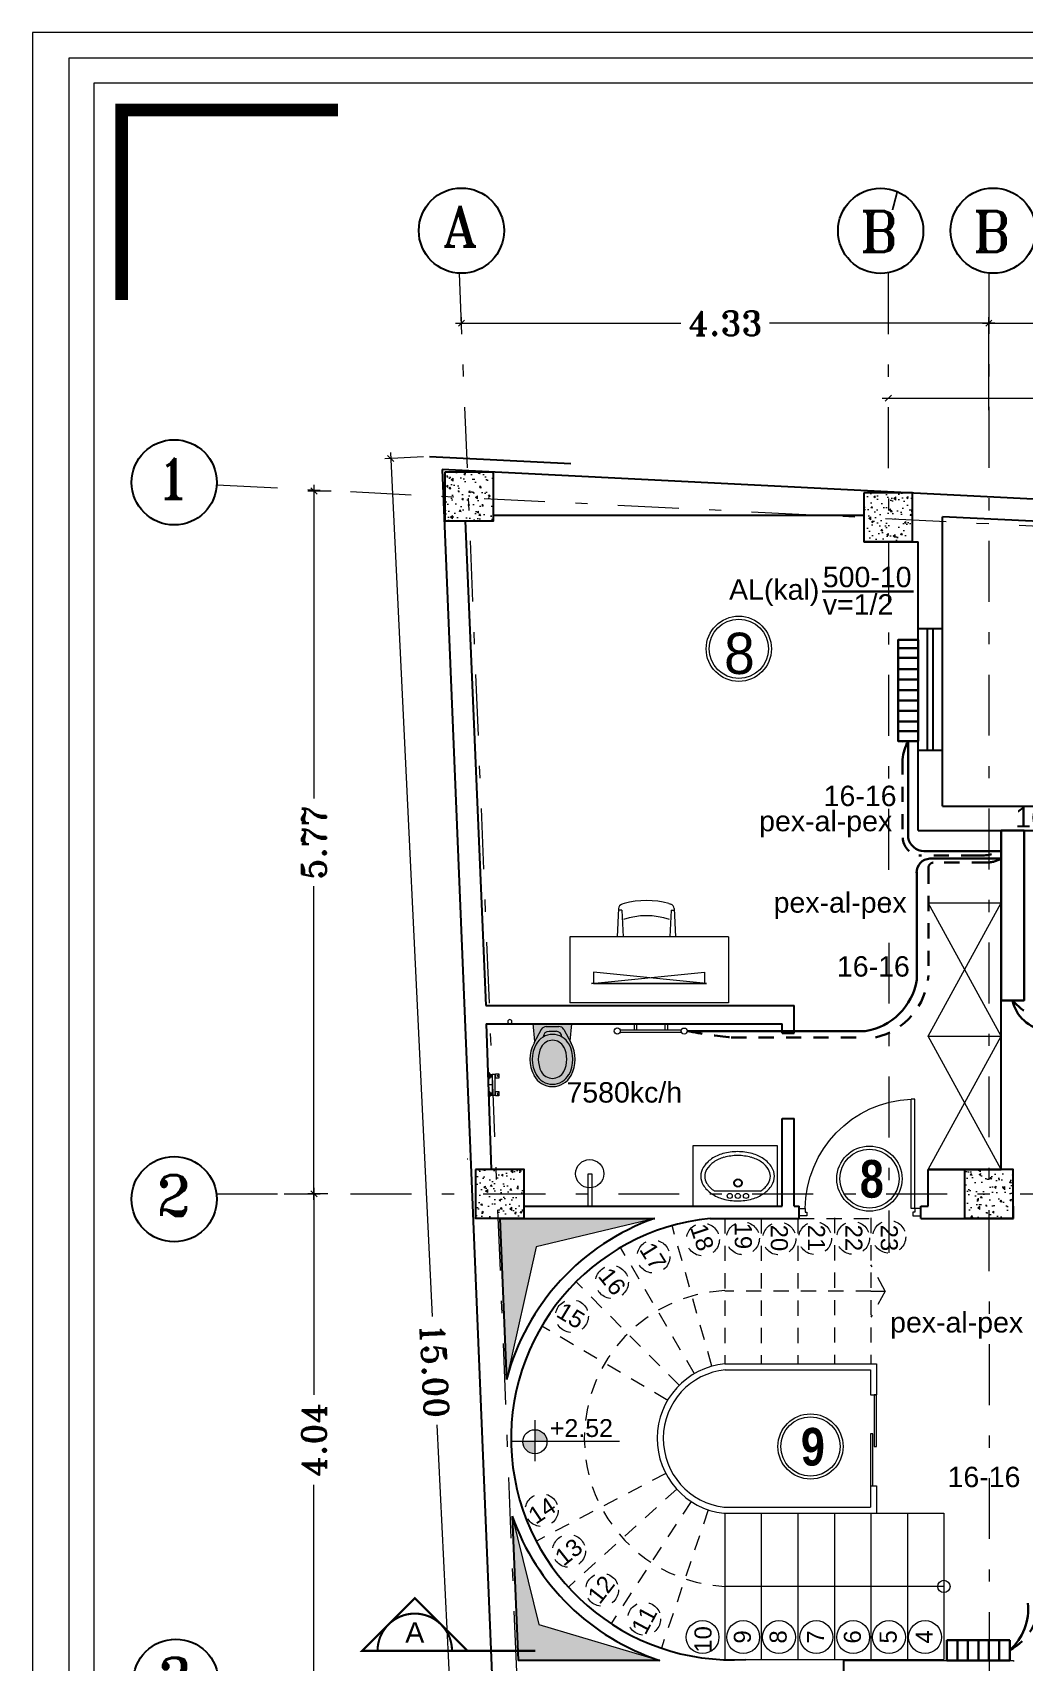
# Model space of a CAD drawing. Header units: inches. Extents: x 0 to 535, y -174 to 989.
# Drawn here: x 378.7 to 386.84, y -81.81 to -68.43 of the extents above; entities that cross this region are included whole.
import ezdxf
from ezdxf.enums import TextEntityAlignment as Align

# ---------------------------------------------------------------- set-up
doc = ezdxf.new("R2010")
doc.units = ezdxf.units.IN
doc.header["$MEASUREMENT"] = 0
doc.linetypes.add('DASHDOT', pattern=[1, 0.5, -0.25, 0, -0.25])
doc.linetypes.add('HIDDEN2', pattern=[0.1875, 0.125, -0.0625])
for name, color, linetype, lineweight in [('1', 1, 'Continuous', 9), ('ax', 8, 'Continuous', 5), ('beton sabok', 9, 'Continuous', 5), ('dimension', 21, 'Continuous', 9), ('door', 1, 'Continuous', 5), ('FER', 20, 'Continuous', 9), ('font', 253, 'Continuous', 9), ('FUR', 252, 'Continuous', 5), ('Furniture', 175, 'Continuous', 5), ('HEATING', 1, 'Continuous', 30), ('kadr02$0$AEOCLG', 4, 'Continuous', 9), ('LAYER2', 253, 'Continuous', 5), ('w.c', 7, 'Continuous', 5), ('wall', 51, 'Continuous', 25), ('window', 152, 'Continuous', 5)]:
    doc.layers.add(name, color=color, linetype=linetype, lineweight=lineweight)
doc.layers.add('nazok kari', color=43, linetype='Continuous')
doc.layers.add('Section', color=3, linetype='Continuous')
doc.styles.add('amir text b', font='swisscbo.ttf')
doc.styles.add('arial', font='arial.ttf')
doc.styles.add('FAR-3', font='naskhn.shx', dxfattribs={"height": 0.35})
doc.styles.add('ROMANT', font='romant')
doc.styles.get("Standard").update_dxf_attribs({"font": 'arial.ttf'})
doc.dimstyles.new('STANDARD$0', dxfattribs={"dimtxt": 0.2, "dimasz": 0.05, "dimexe": 0.05, "dimexo": 0.05, "dimgap": 0.05, "dimtad": 0, "dimzin": 0, "dimdsep": 46, "dimtxsty": 'ROMANT', "dimblk": 'OBLIQUE', "dimcen": 0, "dimdle": 0.05, "dimclrd": 256, "dimclre": 256, "dimclrt": 256, "dimadec": 0, "dimazin": 0, "dimtfac": 1, "dimtix": 1, "dimtofl": 0, "dimtmove": 1, "dimatfit": 3, "dimldrblk": 'OBLIQUE', "dimfxl": 1, "dimtolj": 1, "dimtzin": 0, "dimlwd": -1, "dimlwe": -1, "dimarcsym": 1})

# ---------------------------------------------------------------- blocks, each defined once
blk = doc.blocks.new('wqw')
at = {"layer": 'Furniture'}
for p, q in [((158.397, 123.663), (158.387, 123.431)), ((158.423, 123.651), (158.399, 123.651)), ((158.424, 123.65), (158.434, 123.431)), ((158.442, 123.704), (158.425, 123.699)), ((158.81, 123.704), (158.826, 123.699)), ((158.828, 123.65), (158.818, 123.431)), ((158.829, 123.651), (158.856, 123.651)), ((158.855, 123.663), (158.865, 123.431)), ((157.997, 123.431), (157.997, 122.889)), ((159.299, 123.431), (157.997, 123.431)), ((159.299, 123.431), (159.299, 122.889)), ((159.299, 122.889), (157.997, 122.889))]:
    blk.add_line(p, q, dxfattribs=at)
for points in [[(159.104, 123.141), (159.104, 123.046), (158.176, 123.046), (158.176, 123.046)], [(158.192, 123.141), (158.192, 123.046), (159.12, 123.046), (159.12, 123.046)]]:
    blk.add_lwpolyline(points, close=True, dxfattribs=at)
for centre, radius, start, end in [((158.437, 123.661), 0.0398, 106.4199, 177.4596), ((158.423, 123.65), 0.000994, 2.5404, 90), ((158.626, 123.041), 0.688, 74.4748, 105.5252), ((158.815, 123.661), 0.0398, 2.5404, 73.5801), ((158.829, 123.65), 0.000994, 90, 177.4596), ((158.626, 123.006), 0.598, 71.5812, 108.4188)]:
    blk.add_arc(centre, radius, start, end, dxfattribs=at)
blk = doc.blocks.new('wc01')
at = {"layer": 'w.c'}
for p, q in [((-1.038, -0.5), (-1.038, 0)), ((-1.038, 0), (-0.347, 0)), ((-0.347, 0), (-0.347, -0.5)), ((-0.523, -0.126), (-0.9, -0.126)), ((-0.347, -0.5), (-1.038, -0.5))]:
    blk.add_line(p, q, dxfattribs=at)
for centre, radius in [((-0.781, -0.085), 0.0209), ((-0.714, -0.085), 0.0209), ((-0.647, -0.085), 0.0209), ((-0.715, -0.192), 0.0338), ((-0.715, -0.192), 0.0285)]:
    blk.add_circle(centre, radius, dxfattribs=at)
for centre, radius, start, end in [((-0.797, -0.295), 0.231, 123.8347, 148.2866), ((-0.797, -0.295), 0.199, 121.3767, 148.2866), ((-0.746, -0.372), 0.323, 105.5176, 123.8347), ((-0.712, -0.493), 0.449, 90, 105.5176), ((-0.712, -0.493), 0.449, 74.4824, 90), ((-0.678, -0.372), 0.323, 56.1653, 74.4824), ((-0.627, -0.295), 0.199, 31.7134, 58.6233), ((-0.627, -0.295), 0.231, 31.7134, 56.1653), ((-0.875, -0.247), 0.139, 148.2866, 180), ((-0.875, -0.247), 0.139, 180, 211.7134), ((-0.875, -0.247), 0.106, 148.2866, 180), ((-0.875, -0.247), 0.106, 180, 211.7134), ((-0.548, -0.247), 0.106, 360, 31.7134), ((-0.548, -0.247), 0.106, 328.2866, 0), ((-0.548, -0.247), 0.139, 360, 31.7134), ((-0.548, -0.247), 0.139, 328.2866, 360), ((-0.797, -0.198), 0.231, 211.7134, 236.1653), ((-0.797, -0.198), 0.199, 211.7134, 236.1653), ((-0.746, -0.122), 0.323, 236.1653, 254.4824), ((-0.746, -0.122), 0.291, 236.1653, 254.4824), ((-0.678, -0.122), 0.291, 285.5176, 303.8347), ((-0.678, -0.122), 0.323, 285.5176, 303.8347), ((-0.627, -0.198), 0.199, 303.8347, 328.2866), ((-0.627, -0.198), 0.231, 303.8347, 328.2866), ((-0.712, 0), 0.449, 254.4824, 270), ((-0.712, 0), 0.417, 254.4824, 270), ((-0.712, 0), 0.417, 270, 285.5176), ((-0.712, 0), 0.449, 270, 285.5176)]:
    blk.add_arc(centre, radius, start, end, dxfattribs=at)
blk = doc.blocks.new('we')
at = {"layer": 'Furniture', "true_color": 0xdbd2bd}
h = blk.add_hatch(color=254, dxfattribs=at)
h.dxf.hatch_style = 2
h.paths.add_polyline_path([(126.415, -299.619, 0.250522), (126.149, -299.619), (126.037, -299.678, 0.276719), (126.012, -299.72), (126.012, -299.822, 0.276719), (126.036, -299.864), (126.148, -299.924, 0.250522), (126.414, -299.924, 0.599332)])
h.paths.add_polyline_path([(126.157, -299.906, 0.250522), (126.405, -299.907, 0.599332), (126.405, -299.636, 0.250522), (126.158, -299.636, 0.599332)], flags=16)
h.paths.add_polyline_path([(126.382, -299.864, -0.250522), (126.18, -299.864, -0.599332), (126.18, -299.679, -0.250522), (126.383, -299.679, -0.599332)], flags=0)
h.paths.add_polyline_path([(126.18, -299.679, 0.599332), (126.18, -299.864, 0.250522), (126.382, -299.864, 0.599332), (126.383, -299.679, 0.250522)], flags=0)
h.paths.add_polyline_path([(126.012, -299.822), (126.012, -299.72, -0.276719), (126.037, -299.678), (126.134, -299.626), (125.989, -299.612), (125.988, -299.93), (126.134, -299.916), (126.036, -299.864, -0.276719)])
edge = h.paths.add_edge_path()
edge.add_line((125.988, -299.599), (125.988, -299.935))
edge.add_line((125.988, -299.935), (125.989, -299.606))
edge.add_arc((125.94, -299.606), 0.0484, 359.8872, 368.2762)
h = blk.add_hatch(color=254, dxfattribs=at)
h.dxf.hatch_style = 2
h.paths.add_polyline_path([(126.157, -299.906, 0.250522), (126.405, -299.907, 0.599332), (126.405, -299.636, 0.250522), (126.158, -299.636, 0.599332)])
h.paths.add_polyline_path([(126.18, -299.679, -0.250522), (126.383, -299.679, -0.599332), (126.382, -299.864, -0.250522), (126.18, -299.864, -0.599332)], flags=16)
h.paths.add_polyline_path([(126.18, -299.679, 0.599332), (126.18, -299.864, 0.250522), (126.382, -299.864, 0.599332), (126.383, -299.679, 0.250522)], flags=16)
at = {"layer": 'Furniture'}
for p, q in [((125.988, -299.936), (125.989, -299.606)), ((126.134, -299.626), (125.989, -299.612)), ((126.012, -299.822), (126.012, -299.72)), ((126.037, -299.678), (126.149, -299.619)), ((126.036, -299.864), (126.148, -299.924)), ((126.051, -299.8), (126.051, -299.742)), ((126.134, -299.916), (125.988, -299.93))]:
    blk.add_line(p, q, dxfattribs=at)
for centre, radius, start, end in [((126.281, -299.868), 0.282, 61.7584, 118.016), ((126.059, -299.72), 0.0469, 118.016, 179.8872), ((126.1, -299.742), 0.0484, 92.8645, 179.8872), ((126.23, -299.771), 0.153, 118.016, 241.7584), ((126.23, -299.771), 0.105, 118.016, 241.7584), ((126.281, -299.868), 0.263, 61.7584, 118.016), ((126.281, -299.868), 0.214, 61.7584, 118.016), ((126.333, -299.772), 0.105, 298.016, 61.7584), ((126.333, -299.772), 0.153, 298.016, 61.7584), ((126.333, -299.772), 0.173, 298.016, 61.7584), ((126.059, -299.822), 0.0469, 179.8872, 241.7584), ((126.1, -299.8), 0.0484, 179.8872, 266.9099), ((126.282, -299.675), 0.214, 241.7584, 298.016), ((126.282, -299.675), 0.282, 241.7584, 298.016), ((126.282, -299.675), 0.263, 241.7584, 298.016)]:
    blk.add_arc(centre, radius, start, end, dxfattribs=at)
blk = doc.blocks.new('DR_D01')
for p, q in [((-0.45, 0.93), (-0.42, 0.93)), ((-0.45, 0.03), (-0.45, 0.93)), ((-0.42, 0.03), (-0.42, 0.93)), ((-0.5, 0.03), (-0.42, 0.03)), ((-0.5, 0.03), (-0.5, -0.03)), ((-0.45, 0.03), (-0.45, 0)), ((-0.45, 0), (-0.435, 0)), ((-0.435, 0), (-0.435, -0.03)), ((0.435, 0), (0.435, -0.03)), ((0.45, 0), (0.435, 0)), ((0.45, 0.03), (0.45, 0)), ((0.5, 0.03), (0.45, 0.03)), ((0.5, -0.03), (0.5, 0.03)), ((-0.435, -0.03), (-0.5, -0.03)), ((0.435, -0.03), (0.5, -0.03))]:
    blk.add_line(p, q)
blk.add_arc((-0.46, 0.021), 0.91, 0.5915, 87.4664)
blk = doc.blocks.new('beton')
at = {"layer": 'beton sabok'}
h = blk.add_hatch(dxfattribs=at)
h.set_pattern_fill('AR-CONC', color=256, scale=0.022857, angle=45)
h.set_pattern_definition([(95, (46.01481, 18.04323), (0.126069028, 0.105784475), [0.017142857, -0.18857143]), (40, (46.01481, 18.04323), (-0.14399821, 0.099147006), [0.013714286, -0.150857143]), (145.451444, (46.02532, 18.05205), (-0.01792918, 0.20493148), [0.014569187, -0.160261054]), (91.1842, (45.98248, 18.07555), (0.1992442, 0.14574029), [0.02571429, -0.28285714]), (141.635635, (45.9991, 18.0877), (-0.00637716, 0.30850552), [0.02185379, -0.24039172]), (36.184164, (45.98248, 18.07555), (-0.00637716, 0.30850552), [0.02057143, -0.22628571]), (66, (46.00673, 18.08364), (0.161547788, 0.03140171), [0.017142857, -0.18857143]), (11, (46.00673, 18.08364), (-0.07787625, 0.156527642), [0.013714286, -0.150857143]), (116.451445, (46.02019, 18.08625), (0.083671537, 0.18792935), [0.014569186, -0.160261054]), (82.5, (46.01481, 18.04323), (-0.0518384424, 0.055769101), [0, -0.149028571, 0, -0.153142857, 0, -0.151428571]), (52.5, (46.01481, 18.04323), (-0.021228101, 0.106265017), [0, -0.087314286, 0, -0.1456, 0, -0.057714286]), (12.5, (45.97877, 18.00719), (0.0899241525, 0.082633317), [0, -0.057142857, 0, -0.178285714, 0, -0.236571429]), (2.5, (45.9626, 17.99103), (0.07807771, 0.110436527), [0, -0.074285714, 0, -0.1184, 0, -0.168])])
h.paths.add_polyline_path([(326.844, 567.847), (327.244, 567.847), (327.244, 568.247), (326.844, 568.247)])
at = {"layer": 'wall'}
blk.add_lwpolyline([(327.244, 568.247), (327.244, 567.847), (326.844, 567.847), (326.844, 568.247)], close=True, dxfattribs=at)
blk = doc.blocks.new('_Oblique')
at = {"color": 0, "linetype": 'ByBlock', "lineweight": -2}
blk.add_line((-0.5, -0.5), (0.5, 0.5), dxfattribs=at)
blk = doc.blocks.new('*D167')
at = {"layer": 'Defpoints', "color": 0, "transparency": 16777216}
for p in [(32.954, 38.09), (32.763, 32.316), (32.926, 32.316)]:
    blk.add_point(p, dxfattribs=at)
at = {"layer": 'dimension', "transparency": 16777216}
for p, q in [((32.763, 38.14), (32.763, 35.563)), ((32.904, 38.09), (32.713, 38.09)), ((32.763, 32.266), (32.763, 34.844)), ((32.876, 32.316), (32.713, 32.316))]:
    blk.add_line(p, q, dxfattribs=at)
at = {"layer": 'dimension', "transparency": 16777216, "xscale": 0.05, "yscale": 0.05, "zscale": 0.05}
for p, rotation in [((32.763, 38.09), 90), ((32.763, 32.316), 270)]:
    blk.add_blockref('_Oblique', p, dxfattribs=dict(at, rotation=rotation))
at = {"layer": 'dimension', "transparency": 16777216, "insert": (32.763, 35.203), "char_height": 0.2, "attachment_point": 5, "rotation": 90, "style": 'ROMANT'}
blk.add_mtext('\\A1;5.77', dxfattribs=at)
blk = doc.blocks.new('*D168')
at = {"layer": 'Defpoints', "color": 0, "transparency": 16777216}
for p in [(32.467, 32.316), (32.406, 28.274), (32.763, 28.274)]:
    blk.add_point(p, dxfattribs=at)
at = {"layer": 'dimension', "transparency": 16777216}
for p, q in [((32.517, 32.316), (32.813, 32.316)), ((32.763, 32.366), (32.763, 30.664)), ((32.763, 28.224), (32.763, 29.926)), ((32.456, 28.274), (32.813, 28.274))]:
    blk.add_line(p, q, dxfattribs=at)
at = {"layer": 'dimension', "transparency": 16777216, "xscale": 0.05, "yscale": 0.05, "zscale": 0.05}
for p, rotation in [((32.763, 32.316), 90), ((32.763, 28.274), 270)]:
    blk.add_blockref('_Oblique', p, dxfattribs=dict(at, rotation=rotation))
at = {"layer": 'dimension', "transparency": 16777216, "insert": (32.763, 30.295), "char_height": 0.2, "attachment_point": 5, "rotation": 90, "style": 'ROMANT'}
blk.add_mtext('\\A1;4.04', dxfattribs=at)
blk = doc.blocks.new('*D170')
at = {"layer": 'Defpoints', "color": 0, "transparency": 16777216}
for p in [(33.975, 39.392), (38.306, 39.468), (38.306, 39.468)]:
    blk.add_point(p, dxfattribs=at)
at = {"layer": 'dimension', "transparency": 16777216}
for p, q in [((33.975, 39.442), (33.975, 39.518)), ((33.925, 39.468), (35.777, 39.468)), ((38.356, 39.468), (36.505, 39.468))]:
    blk.add_line(p, q, dxfattribs=at)
at = {"layer": 'dimension', "transparency": 16777216, "xscale": 0.05, "yscale": 0.05, "zscale": 0.05, "rotation": 180}
blk.add_blockref('_Oblique', (33.975, 39.468), dxfattribs=at)
at = {"layer": 'dimension', "transparency": 16777216, "xscale": 0.05, "yscale": 0.05, "zscale": 0.05}
blk.add_blockref('_Oblique', (38.306, 39.468), dxfattribs=at)
at = {"layer": 'dimension', "transparency": 16777216, "insert": (36.141, 39.468), "char_height": 0.2, "attachment_point": 5, "style": 'ROMANT'}
blk.add_mtext('\\A1;4.33', dxfattribs=at)
blk = doc.blocks.new('*D171')
at = {"layer": 'Defpoints', "color": 0, "transparency": 16777216}
for p in [(44.912, 39.597), (44.912, 39.469), (38.306, 38.703)]:
    blk.add_point(p, dxfattribs=at)
at = {"layer": 'dimension', "transparency": 16777216}
for p, q in [((38.306, 38.753), (38.306, 39.519)), ((44.912, 39.547), (44.912, 39.419)), ((38.256, 39.469), (41.259, 39.469)), ((44.962, 39.469), (41.959, 39.469))]:
    blk.add_line(p, q, dxfattribs=at)
at = {"layer": 'dimension', "transparency": 16777216, "xscale": 0.05, "yscale": 0.05, "zscale": 0.05, "rotation": 180}
blk.add_blockref('_Oblique', (38.306, 39.469), dxfattribs=at)
at = {"layer": 'dimension', "transparency": 16777216, "xscale": 0.05, "yscale": 0.05, "zscale": 0.05}
blk.add_blockref('_Oblique', (44.912, 39.469), dxfattribs=at)
at = {"layer": 'dimension', "transparency": 16777216, "insert": (41.609, 39.469), "char_height": 0.2, "attachment_point": 5, "style": 'ROMANT'}
blk.add_mtext('\\A1;6.61', dxfattribs=at)
blk = doc.blocks.new('*D172')
at = {"layer": 'Defpoints', "color": 0, "transparency": 16777216}
for p in [(37.481, 38.853), (44.912, 38.853), (44.912, 38.853)]:
    blk.add_point(p, dxfattribs=at)
at = {"layer": 'dimension', "transparency": 16777216}
for p, q in [((37.431, 38.853), (40.837, 38.853)), ((44.962, 38.853), (41.556, 38.853))]:
    blk.add_line(p, q, dxfattribs=at)
at = {"layer": 'dimension', "transparency": 16777216, "xscale": 0.05, "yscale": 0.05, "zscale": 0.05, "rotation": 180}
blk.add_blockref('_Oblique', (37.481, 38.853), dxfattribs=at)
at = {"layer": 'dimension', "transparency": 16777216, "xscale": 0.05, "yscale": 0.05, "zscale": 0.05}
blk.add_blockref('_Oblique', (44.912, 38.853), dxfattribs=at)
at = {"layer": 'dimension', "transparency": 16777216, "insert": (41.196, 38.853), "char_height": 0.2, "attachment_point": 5, "style": 'ROMANT'}
blk.add_mtext('\\A1;7.43', dxfattribs=at)
blk = doc.blocks.new('*D259')
at = {"layer": 'Defpoints', "color": 0, "lineweight": 30, "transparency": 16777216}
for p in [(381.638, -71.926), (381.957, -71.911), (382.679, -86.896)]:
    blk.add_point(p, dxfattribs=at)
at = {"layer": 'dimension', "transparency": 16777216}
for p, q in [((381.907, -71.913), (381.589, -71.929)), ((381.636, -71.876), (381.978, -78.974)), ((382.363, -86.961), (382.021, -79.864)), ((382.629, -86.898), (382.311, -86.914))]:
    blk.add_line(p, q, dxfattribs=at)
at = {"layer": 'dimension', "transparency": 16777216, "xscale": 0.05, "yscale": 0.05, "zscale": 0.05}
for p, rotation in [((381.638, -71.926), 92.75835310860275), ((382.36, -86.911), 272.7583531086028)]:
    blk.add_blockref('_Oblique', p, dxfattribs=dict(at, rotation=rotation))
at = {"layer": 'dimension', "transparency": 16777216, "insert": (381.999, -79.419), "char_height": 0.2, "attachment_point": 5, "rotation": 272.7584, "style": 'ROMANT'}
blk.add_mtext('\\A1;15.00', dxfattribs=at)
blk = doc.blocks.new('A$C7BB53FAB')
at = {"layer": 'FER'}
for p, q in [((-0.065, 0.151), (-0.079, 0.156)), ((-0.079, 0.141), (-0.065, 0.146)), ((-0.049, 0.157), (-0.052, 0.157)), ((-0.049, 0.14), (-0.052, 0.14)), ((-0.022, 0.157), (-0.024, 0.157)), ((-0.022, 0.142), (-0.024, 0.142)), ((-0.022, 0.141), (-0.022, 0.159)), ((-0.01, 0.16), (-0.02, 0.16)), ((-0.01, 0.155), (-0.02, 0.155)), ((-0.01, 0.145), (-0.02, 0.145)), ((-0.01, 0.14), (-0.02, 0.14)), ((-0.009, 0.157), (-0.002, 0.171)), ((-0.009, 0.141), (-0.009, 0.159)), ((-0.009, 0.142), (-0.002, 0.129)), ((0, 0.172), (0.005, 0.172)), ((0, 0.127), (0, 0.172)), ((-0.079, 0.009), (-0.065, 0.004)), ((-0.049, 0.01), (-0.052, 0.01)), ((-0.024, 0.075), (0.005, 0.075)), ((-0.022, 0.007), (-0.024, 0.007)), ((-0.022, 0.009), (-0.022, -0.009)), ((-0.01, 0.01), (-0.02, 0.01)), ((-0.01, 0.005), (-0.02, 0.005)), ((-0.009, 0.007), (-0.002, 0.021)), ((-0.009, 0.009), (-0.009, -0.009)), ((0, 0.127), (0.005, 0.127)), ((0, 0.023), (0.005, 0.023)), ((0, 0.023), (0, -0.023)), ((-0.065, -0.001), (-0.079, -0.006)), ((-0.049, -0.007), (-0.052, -0.007)), ((-0.022, -0.007), (-0.024, -0.007)), ((-0.01, -0.005), (-0.02, -0.005)), ((-0.01, -0.01), (-0.02, -0.01)), ((-0.009, -0.007), (-0.002, -0.021)), ((0, -0.023), (0.005, -0.023))]:
    blk.add_line(p, q, dxfattribs=at)
for points in [[(-0.053, 0.166, -0.414214), (-0.052, 0.165), (-0.052, 0.132, -0.414214), (-0.053, 0.131), (-0.078, 0.131, -0.414214), (-0.079, 0.132), (-0.079, 0.165, -0.414214), (-0.078, 0.166)], [(-0.024, 0.159, 0.414214), (-0.025, 0.16), (-0.048, 0.16, 0.414214), (-0.049, 0.159), (-0.049, -0.009, 0.414214), (-0.048, -0.01), (-0.025, -0.01, 0.414214), (-0.024, -0.009)], [(-0.078, 0.019), (-0.053, 0.019, -0.414214), (-0.052, 0.017), (-0.052, -0.015, -0.414214), (-0.053, -0.016), (-0.078, -0.016, -0.414214), (-0.079, -0.015), (-0.079, 0.017, -0.414214)]]:
    blk.add_lwpolyline(points, format="xyb", close=True, dxfattribs=at)
for centre, radius, start, end in [((-0.066, 0.149), 0.0025, 290.556, 69.444), ((-0.02, 0.159), 0.00125, 90, 180), ((-0.02, 0.156), 0.00125, 180, 270), ((-0.02, 0.154), 0.00125, 90, 180), ((-0.02, 0.146), 0.00125, 180, 270), ((-0.02, 0.144), 0.00125, 90, 180), ((-0.02, 0.141), 0.00125, 180, 270), ((-0.01, 0.159), 0.00125, 0, 90), ((-0.01, 0.156), 0.00125, 270, 0), ((-0.01, 0.154), 0.00125, 0, 90), ((-0.01, 0.146), 0.00125, 270, 0), ((-0.01, 0.144), 0.00125, 0, 90), ((-0.01, 0.141), 0.00125, 270, 0), ((0, 0.17), 0.0025, 90, 153.4349), ((-0.066, 0.001), 0.0025, 290.556, 69.444), ((-0.02, 0.009), 0.00125, 90, 180), ((-0.02, 0.006), 0.00125, 180, 270), ((-0.02, 0.004), 0.00125, 90, 180), ((-0.01, 0.009), 0.00125, 0, 90), ((-0.01, 0.006), 0.00125, 270, 0), ((-0.01, 0.004), 0.00125, 0, 90), ((0, 0.13), 0.0025, 206.5651, 270), ((0, 0.02), 0.0025, 90, 153.4349), ((-0.02, -0.004), 0.00125, 180, 270), ((-0.02, -0.006), 0.00125, 90, 180), ((-0.02, -0.009), 0.00125, 180, 270), ((-0.01, -0.004), 0.00125, 270, 0), ((-0.01, -0.006), 0.00125, 0, 90), ((-0.01, -0.009), 0.00125, 270, 0), ((0, -0.02), 0.0025, 206.5651, 270)]:
    blk.add_arc(centre, radius, start, end, dxfattribs=at)
blk = doc.blocks.new('fgh')
at = {"layer": 'ax', "color": 67, "linetype": 'DASHDOT', "true_color": 0x727430}
for p, q in [((33.955, 39.879), (34.66, 22.701)), ((37.48, 39.879), (37.486, 31.832)), ((38.306, 39.881), (38.311, 21.997)), ((31.964, 38.14), (44.712, 37.501)), ((31.964, 32.316), (46.654, 32.316))]:
    blk.add_line(p, q, dxfattribs=at)
at = {"layer": 'dimension', "lineweight": -3}
for centre in [(33.974, 40.229), (37.418, 40.227), (38.343, 40.229), (31.615, 38.161), (31.614, 32.272), (31.628, 28.308)]:
    blk.add_circle(centre, 0.35, dxfattribs=at)
at = {"xscale": -1}
for p in [(361.082, -530.002), (364.525, -530.173), (361.334, -535.73), (365.352, -535.731)]:
    blk.add_blockref('beton', p, dxfattribs=at)
at = {"layer": 'dimension'}
blk.add_text('/', height=0.139, dxfattribs=at).set_placement((37.508, 40.401))
at = {"layer": 'dimension', "lineweight": -3, "style": 'ROMANT'}
for s, p in [('A', (33.82, 40.099)), ('B', (37.247, 40.054)), ('B', (38.173, 40.056)), ('1', (31.466, 38.025)), ('2', (31.466, 32.136)), ('3', (31.48, 28.172))]:
    blk.add_text(s, height=0.334, dxfattribs=at).set_placement(p)
at = {"layer": 'dimension'}
for base, p1, p2, picture, middle in [((38.306, 39.468), (33.975, 39.392), (38.306, 39.468), '*D170', (36.141, 39.468)), ((44.912, 39.469), (38.306, 38.703), (44.912, 39.597), '*D171', (41.609, 39.469)), ((44.912, 38.853), (37.481, 38.853), (44.912, 38.853), '*D172', (41.196, 38.853))]:
    dim = blk.add_linear_dim(base=base, p1=p1, p2=p2, dimstyle='STANDARD$0', dxfattribs=at)
    dim.commit()
    dim.dimension.update_dxf_attribs({"geometry": picture, "text_midpoint": middle})
for base, p1, p2, picture, middle in [((32.763, 32.316), (32.954, 38.09), (32.926, 32.316), '*D167', (32.763, 35.203)), ((32.763, 28.274), (32.467, 32.316), (32.406, 28.274), '*D168', (32.763, 30.295))]:
    dim = blk.add_linear_dim(base=base, p1=p1, p2=p2, angle=90, dimstyle='STANDARD$0', dxfattribs=at)
    dim.commit()
    dim.dimension.update_dxf_attribs({"geometry": picture, "text_midpoint": middle})

msp = doc.modelspace()

# ---------------------------------------------------------------- hatches: boundary and pattern name
at = {"layer": '1'}
h = msp.add_hatch(color=256, dxfattribs=at)
h.dxf.hatch_style = 1
h.paths.add_polyline_path([(383.807, -78.169), (382.54, -78.169), (382.593, -79.478), (382.834, -78.403)])
h = msp.add_hatch(color=256, dxfattribs=at)
h.dxf.hatch_style = 1
h.paths.add_polyline_path([(382.855, -81.504), (382.785, -81.221), (382.665, -81.221), (382.688, -81.799), (383.848, -81.799)])
h.paths.add_polyline_path([(382.64, -80.629), (382.665, -81.221), (382.785, -81.221)])
at = {"layer": 'font'}
h = msp.add_hatch(color=256, dxfattribs=at)
h.dxf.hatch_style = 1
h.paths.add_polyline_path([(382.922, -80.001, 0.413571), (382.822, -79.904), (382.822, -80.001)])
h.paths.add_polyline_path([(382.822, -80.102), (382.822, -80.001), (382.725, -80.001, 0.004741), (382.725, -80.003, 0.409311)])

# ---------------------------------------------------------------- linework, layer by layer
for p, q in [((385.971, -74.324), (385.971, -73.324)), ((386.047, -74.324), (386.047, -73.324)), ((386.095, -74.324), (386.095, -73.324)), ((386.171, -74.324), (386.171, -73.324))]:
    msp.add_line(p, q)
at = {"layer": '1'}
for p, q in [((383.807, -78.169), (382.834, -78.403)), ((382.834, -78.403), (382.59, -79.491)), ((382.637, -80.614), (382.855, -81.504)), ((382.855, -81.504), (383.848, -81.799))]:
    msp.add_line(p, q, dxfattribs=at)
for points in [[(386.729, -97.813), (399.437, -97.813), (399.437, -68.636), (378.993, -68.636), (378.993, -97.813), (386.729, -97.813)], [(399.232, -96.102), (399.232, -68.842), (379.198, -68.842), (379.198, -96.102)]]:
    msp.add_lwpolyline(points, dxfattribs=at)
at = {"layer": 'dimension'}
for p, q in [((386.754, -78.068), (386.754, -78.168)), ((384.384, -79.362), (385.629, -79.362)), ((384.384, -79.412), (385.579, -79.412)), ((385.579, -79.412), (385.579, -79.619)), ((385.629, -79.362), (385.629, -79.619)), ((385.579, -79.619), (385.629, -79.619)), ((385.579, -80.364), (385.579, -80.54)), ((385.579, -80.364), (385.629, -80.364)), ((385.629, -80.364), (385.629, -80.59)), ((384.375, -80.54), (385.579, -80.54)), ((384.375, -80.59), (385.629, -80.59)), ((384.383, -80.59), (384.383, -81.791)), ((384.683, -80.59), (384.683, -81.791)), ((384.983, -80.59), (384.983, -81.791)), ((385.283, -80.59), (385.283, -81.791)), ((385.583, -80.59), (385.583, -81.791)), ((385.629, -80.59), (386.183, -80.59)), ((385.883, -80.59), (385.883, -81.791)), ((386.183, -80.59), (386.183, -81.791)), ((386.183, -81.191), (384.383, -81.191)), ((384.362, -81.791), (386.183, -81.791))]:
    msp.add_line(p, q, dxfattribs=at)
at = {"layer": 'dimension', "const_width": 0.103}
msp.add_lwpolyline([(381.205, -69.063), (379.428, -69.063), (379.428, -70.625)], dxfattribs=at)
at = {"layer": 'dimension'}
for points in [[(385.629, -79.619), (385.609, -79.619), (385.609, -80.043), (385.629, -80.043)], [(385.599, -79.939), (385.579, -79.939), (385.579, -80.364), (385.599, -80.364)]]:
    msp.add_lwpolyline(points, close=True, dxfattribs=at)
for centre, radius in [((386.183, -81.192), 0.0508), ((384.2, -81.608), 0.135), ((384.534, -81.608), 0.135), ((384.828, -81.608), 0.135), ((385.135, -81.608), 0.135), ((385.438, -81.608), 0.135), ((385.732, -81.608), 0.135), ((386.028, -81.608), 0.135)]:
    msp.add_circle(centre, radius, dxfattribs=at)
for radius in [0.618, 0.568]:
    msp.add_arc((384.445, -79.977), radius, 95.7288, 263.4217, dxfattribs=at)
for p in [(386.054, -75.577), (386.054, -76.672)]:
    msp.add_point(p, dxfattribs=at)
at = {"layer": 'door'}
for p, q in [((386.054, -75.577), (386.654, -75.577)), ((386.654, -76.672), (386.054, -75.577)), ((386.054, -76.672), (386.654, -75.577)), ((386.054, -76.672), (386.654, -76.672)), ((386.654, -77.768), (386.054, -76.672)), ((386.054, -77.768), (386.654, -76.672)), ((385.358, -81.799), (386.755, -81.799)), ((386.755, -81.799), (386.755, -81.809))]:
    msp.add_line(p, q, dxfattribs=at)
at = {"layer": 'font'}
for p, q in [((382.823, -79.827), (382.823, -80.162)), ((383.519, -80.001), (382.625, -80.001))]:
    msp.add_line(p, q, dxfattribs=at)
for centre, radius in [((384.498, -73.489), 0.268), ((384.498, -73.489), 0.243), ((385.571, -77.842), 0.268), ((385.571, -77.842), 0.243), ((385.087, -80.042), 0.268), ((385.087, -80.042), 0.243), ((382.823, -80.003), 0.0988)]:
    msp.add_circle(centre, radius, dxfattribs=at)
at = {"layer": 'FUR', "color": 7}
for p, q in [((383.522, -76.619), (384.027, -76.619)), ((383.522, -76.639), (384.026, -76.639)), ((383.638, -76.569), (383.638, -76.619)), ((383.658, -76.569), (383.658, -76.619)), ((383.891, -76.569), (383.891, -76.619)), ((383.911, -76.569), (383.911, -76.619))]:
    msp.add_line(p, q, dxfattribs=at)
for centre in [(383.499, -76.629), (384.049, -76.63)]:
    msp.add_circle(centre, 0.025, dxfattribs=at)
for start, end in [(0, 180), (180, 0)]:
    msp.add_arc((382.617, -76.552), 0.0166, start, end, dxfattribs=at)
at = {"layer": 'HEATING', "color": 1, "linetype": 'Continuous', "lineweight": 30}
for p, q in [((385.182, -73.019), (385.933, -73.019)), ((385.804, -73.484), (385.971, -73.484)), ((385.804, -73.563), (385.971, -73.563)), ((385.804, -73.656), (385.971, -73.656)), ((385.804, -73.742), (385.971, -73.742)), ((385.804, -73.828), (385.971, -73.828)), ((385.804, -73.914), (385.971, -73.914)), ((385.804, -74), (385.971, -74)), ((385.804, -74.086), (385.971, -74.086)), ((385.804, -74.166), (385.971, -74.166)), ((385.889, -74.247), (385.889, -75.041)), ((386.019, -75.151), (386.654, -75.151)), ((385.96, -76.209), (385.96, -75.321)), ((386.067, -75.213), (386.654, -75.213)), ((384.074, -76.63), (385.535, -76.63)), ((386.208, -81.632), (386.208, -81.799)), ((386.208, -81.632), (386.724, -81.632)), ((386.294, -81.632), (386.294, -81.799)), ((386.38, -81.632), (386.38, -81.799)), ((386.466, -81.632), (386.466, -81.799)), ((386.552, -81.632), (386.552, -81.799)), ((386.638, -81.632), (386.638, -81.799)), ((386.724, -81.632), (386.724, -81.799)), ((386.724, -81.632), (386.724, -81.799)), ((386.208, -81.799), (386.724, -81.799)), ((386.724, -81.799), (386.208, -81.799))]:
    msp.add_line(p, q, dxfattribs=at)
at = {"layer": 'HEATING', "color": 1, "linetype": 'HIDDEN2', "lineweight": 30}
for p, q in [((385.844, -74.258), (385.844, -74.258)), ((385.844, -74.397), (385.844, -74.981)), ((386.449, -75.187), (385.976, -75.187))]:
    msp.add_line(p, q, dxfattribs=at)
at = {"layer": 'HEATING', "color": 1, "linetype": 'Continuous', "lineweight": 30}
for points in [[(385.971, -73.416), (385.806, -73.416), (385.806, -74.247), (385.971, -74.247)], [(386.841, -74.982), (386.654, -74.982), (386.654, -76.377), (386.841, -76.377)]]:
    msp.add_lwpolyline(points, close=True, dxfattribs=at)
at = {"layer": 'HEATING', "color": 1, "linetype": 'HIDDEN2', "lineweight": 30}
for points in [[(386.057, -75.294), (386.055, -76.173)], [(386.536, -75.246), (386.094, -75.246)], [(384.436, -76.682), (385.497, -76.682)]]:
    msp.add_lwpolyline(points, dxfattribs=at)
at = {"layer": 'HEATING', "color": 1, "linetype": 'Continuous', "lineweight": 30}
for centre, radius, start, end in [((386.277, -74.444), 0.436, 153.1584, 173.9129), ((386.024, -75.014), 0.138, 191.4473, 268.2033), ((386.071, -75.325), 0.112, 92.2597, 182.0603), ((385.459, -76.129), 0.507, 278.6659, 350.9894), ((386.425, -81.379), 0.45, 311.6249, 6.4735)]:
    msp.add_arc(centre, radius, start, end, dxfattribs=at)
at = {"layer": 'HEATING', "color": 1, "linetype": 'HIDDEN2', "lineweight": 30}
for centre, radius, start, end in [((385.996, -75.037), 0.151, 181.5225, 262.4535), ((386.476, -74.739), 0.449, 266.5233, 293.3665), ((386.098, -75.287), 0.0416, 96.2689, 190.0564), ((386.528, -74.989), 0.257, 271.8218, 299.2447), ((385.491, -76.131), 0.566, 283.1983, 355.7986), ((384.69, -73.626), 3.066, 258.4163, 265.2497), ((386.494, -81.297), 0.478, 298.854, 358.3233)]:
    msp.add_arc(centre, radius, start, end, dxfattribs=at)
at = {"layer": 'HEATING', "color": 3, "linetype": 'Continuous', "lineweight": 30}
msp.add_arc((387.044, -76.32), 0.302, 190.7354, 264.8793, dxfattribs=at)
at = {"layer": 'HEATING', "color": 3, "linetype": 'HIDDEN2', "lineweight": 30}
msp.add_arc((387.071, -76.117), 0.414, 218.7415, 271.1014, dxfattribs=at)
at = {"layer": 'kadr02$0$AEOCLG'}
msp.add_lwpolyline([(399.696, -68.427), (378.696, -68.427), (378.696, -98.127), (399.696, -98.127)], close=True, dxfattribs=at)
at = {"layer": 'LAYER2', "linetype": 'HIDDEN2'}
for p, q in [((384.277, -79.383), (383.95, -78.228)), ((384.383, -78.168), (384.383, -79.365)), ((384.683, -78.168), (384.683, -79.365)), ((384.983, -78.168), (384.983, -79.365)), ((384.993, -78.168), (385.583, -78.168)), ((385.283, -78.164), (385.283, -79.365)), ((385.583, -78.164), (385.583, -79.365)), ((384.133, -79.444), (383.527, -78.408)), ((385.7, -78.765), (385.583, -78.549)), ((384.009, -79.539), (383.162, -78.69)), ((385.583, -78.765), (384.383, -78.765)), ((385.583, -78.765), (385.7, -78.765)), ((385.7, -78.765), (385.583, -78.98)), ((383.914, -79.663), (382.88, -79.053)), ((383.898, -80.263), (382.835, -80.82)), ((383.988, -80.392), (383.099, -81.197)), ((384.107, -80.493), (383.448, -81.497)), ((384.247, -80.562), (383.862, -81.698))]:
    msp.add_line(p, q, dxfattribs=at)
for centre in [(384.203, -78.342), (384.532, -78.332), (384.831, -78.334), (385.125, -78.331), (385.437, -78.329), (385.734, -78.32), (383.797, -78.482), (383.456, -78.691), (383.127, -78.971), (382.879, -80.565), (383.103, -80.9), (383.375, -81.219), (383.721, -81.457)]:
    msp.add_circle(centre, 0.135, dxfattribs=at)
msp.add_arc((384.445, -79.977), 1.217, 92.9468, 267.0532, dxfattribs=at)
at = {"layer": 'nazok kari'}
msp.add_line((383.119, -71.969), (381.957, -71.911), dxfattribs=at)
at = {"layer": 'Section', "color": 251, "const_width": 0.0173}
msp.add_lwpolyline([(382.269, -81.721), (381.403, -81.721), (381.836, -81.288)], close=True, dxfattribs=at)
msp.add_lwpolyline([(382.142, -81.721, 1), (381.53, -81.721, 1)], format="xyb", dxfattribs=at)
msp.add_lwpolyline([(382.244, -81.721), (382.827, -81.721)], dxfattribs=at)
at = {"layer": 'w.c'}
msp.add_lwpolyline([(383.261, -78.069), (383.261, -77.801), (383.291, -77.801), (383.291, -78.069)], close=True, dxfattribs=at)
msp.add_circle((383.273, -77.801), 0.116, dxfattribs=at)
at = {"layer": 'wall'}
for p, q in [((382.061, -72.016), (382.776, -89.334)), ((393.358, -72.582), (382.061, -72.016)), ((382.25, -72.437), (382.42, -76.419)), ((385.526, -72.394), (382.484, -72.394)), ((389.171, -72.554), (386.171, -72.404)), ((386.171, -73.324), (386.171, -72.404)), ((385.526, -72.61), (385.971, -72.61)), ((385.971, -73.324), (385.971, -72.61)), ((386.171, -73.324), (385.971, -73.324)), ((385.971, -74.982), (385.971, -74.324)), ((386.171, -74.324), (385.971, -74.324)), ((386.171, -74.782), (386.171, -74.324)), ((386.171, -74.782), (389.171, -74.782)), ((385.971, -74.982), (386.654, -74.982)), ((386.654, -77.768), (386.654, -74.982)), ((386.754, -74.982), (387.024, -74.982)), ((382.42, -76.419), (384.954, -76.419)), ((384.954, -76.647), (384.954, -76.419)), ((382.423, -76.569), (382.463, -77.768)), ((382.423, -76.569), (384.854, -76.569)), ((384.854, -76.647), (384.854, -76.569)), ((384.854, -76.647), (384.954, -76.647)), ((384.854, -78.069), (384.854, -77.347)), ((384.854, -77.347), (384.954, -77.347)), ((384.954, -78.069), (384.954, -77.347)), ((382.272, -77.683), (382.27, -77.683)), ((386.354, -77.768), (386.054, -77.768)), ((386.054, -77.768), (386.654, -77.768)), ((386.054, -78.069), (386.054, -77.768)), ((386.054, -77.768), (386.354, -77.768)), ((382.736, -78.069), (384.854, -78.069)), ((384.954, -78.069), (384.993, -78.069)), ((384.993, -78.168), (384.993, -78.069)), ((385.993, -78.069), (386.054, -78.069)), ((385.993, -78.168), (385.993, -78.069)), ((382.536, -78.169), (382.59, -79.491)), ((382.536, -78.169), (383.807, -78.169)), ((384.264, -78.168), (384.993, -78.168)), ((385.993, -78.168), (386.754, -78.168)), ((382.637, -80.614), (382.686, -81.799)), ((383.848, -81.799), (382.686, -81.799)), ((385.358, -81.799), (385.358, -83.8))]:
    msp.add_line(p, q, dxfattribs=at)
for radius, start, end in [(1.918, 109.4624, 165.3129), (1.818, 95.7288, 273.4538), (1.918, 199.4119, 251.8554)]:
    msp.add_arc((384.445, -79.977), radius, start, end, dxfattribs=at)

# ---------------------------------------------------------------- block references
msp.add_blockref('wqw', (225.113, -199.286))
at = {"color": 8, "rotation": 179.9999999999999}
msp.add_blockref('A$C7BB53FAB', (382.448, -76.996), dxfattribs=at)
at = {"layer": 'dimension', "rotation": 270.1128182740391}
msp.add_blockref('we', (682.49, 50.01), dxfattribs=at)
at = {"layer": 'door', "color": 7}
msp.add_blockref('fgh', (348.245, -110.283), dxfattribs=at)
at = {"layer": 'w.c', "rotation": 179.9999999999998}
msp.add_blockref('wc01', (383.776, -78.069), dxfattribs=at)
at = {"layer": 'window', "xscale": -1, "rotation": 0.00571146715562243}
msp.add_blockref('DR_D01', (385.493, -78.118), dxfattribs=at)

# ---------------------------------------------------------------- texts
at = {"color": 7, "ltscale": 10, "style": 'FAR-3', "text_generation_flag": 2}
msp.add_text('8', height=0.339, dxfattribs=at).set_placement((384.629, -73.696))
at = {"layer": 'dimension'}
for s, height, p in [('10', 0.1402, (384.274, -81.736)), ('9', 0.14, (384.597, -81.661)), ('8', 0.14, (384.891, -81.661)), ('7', 0.14, (385.199, -81.661)), ('6', 0.14, (385.501, -81.661)), ('5', 0.14, (385.795, -81.661)), ('4', 0.14, (386.091, -81.661))]:
    msp.add_text(s, height=height, rotation=90, dxfattribs=at).set_placement(p)
at = {"layer": 'font', "color": 1}
for s, p in [('AL(kal)', (384.418, -73.086)), ('500-10', (385.188, -72.983)), ('v=1/2', (385.188, -73.208)), ('16-16', (385.195, -74.781)), ('16-16', (386.768, -74.957)), ('pex-al-pex', (384.665, -74.988)), ('pex-al-pex', (384.784, -75.657)), ('16-16', (385.304, -76.182)), ('7580kc/h', (383.082, -77.217)), ('pex-al-pex', (385.741, -79.106)), ('16-16', (386.213, -80.376))]:
    msp.add_text(s, height=0.1676, dxfattribs=at).set_placement(p)
at = {"layer": 'font'}
msp.add_text('+2.52', height=0.1466, dxfattribs=at).set_placement((382.946, -79.964))
at = {"layer": 'font', "char_height": 0.309, "attachment_point": 1, "style": 'amir text b'}
for s, insert in [('8', (385.492, -77.689)), ('9', (385.008, -79.89))]:
    msp.add_mtext_dynamic_manual_height_columns(s, width=0.24694, gutter_width=1.031, heights=[0], dxfattribs=dict(at, insert=insert))
at = {"layer": 'LAYER2', "linetype": 'HIDDEN2'}
for s, rotation, p in [('18', 288.704, (384.096, -78.243)), ('19', 269.9854, (384.465, -78.203)), ('20', 269.9854, (384.761, -78.22)), ('21', 269.9854, (385.066, -78.22)), ('22', 269.9854, (385.373, -78.22)), ('23', 269.9854, (385.664, -78.22)), ('17', 301.7273, (383.676, -78.423)), ('16', 308.8087, (383.335, -78.645)), ('15', 328.9027, (382.989, -78.97)), ('14', 33.4064, (382.829, -80.687)), ('13', 38.4476, (383.058, -81.031)), ('12', 52.1583, (383.355, -81.346)), ('11', 61.9348, (383.731, -81.598))]:
    msp.add_text(s, height=0.1402, rotation=rotation, dxfattribs=at).set_placement(p)
at = {"layer": 'Section', "style": 'arial', "flags": 4}
msp.add_attdef('A', text='A', height=0.167, dxfattribs=at).set_placement((381.836, -81.569), align=Align.MIDDLE)

# ---------------------------------------------------------------- dimensions: what is measured, and where the dimension line sits
at = {"layer": 'dimension'}
dim = msp.add_aligned_dim(p1=(382.679, -86.896), p2=(381.957, -71.911), distance=0.319, dimstyle='STANDARD$0', dxfattribs=at)
dim.commit()
dim.dimension.update_dxf_attribs({"geometry": '*D259', "text_midpoint": (381.999, -79.419)})

doc.saveas('drawing.dxf')
